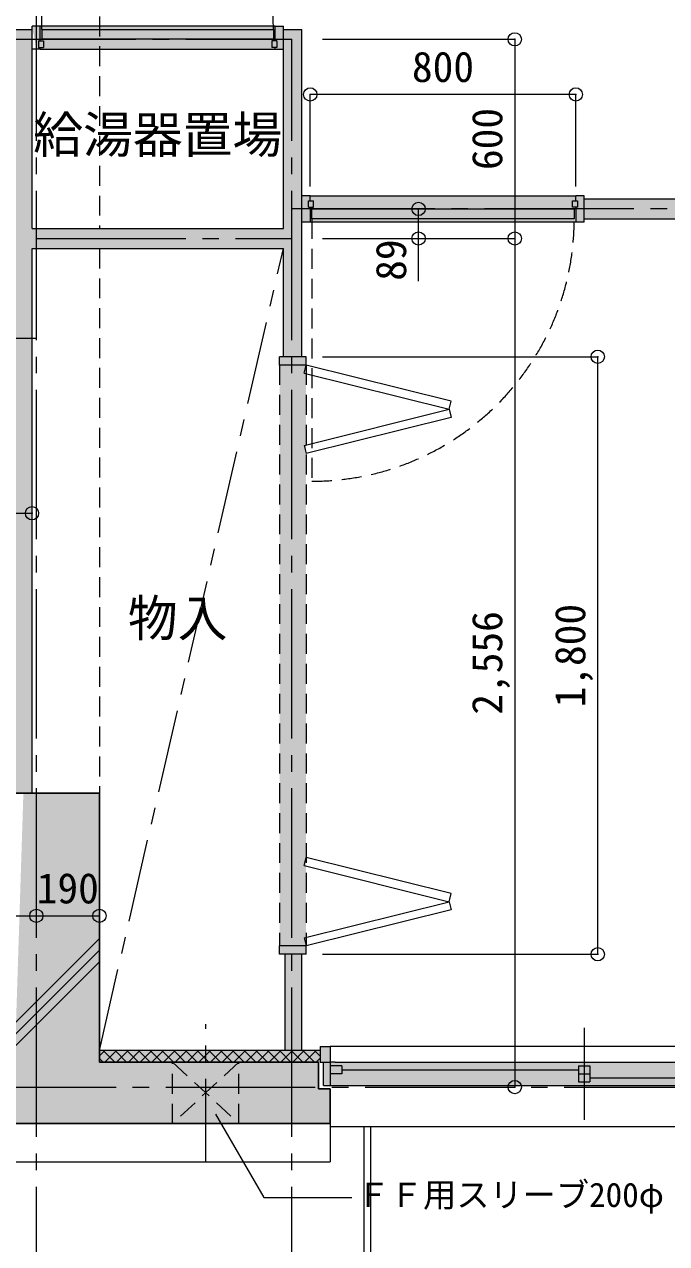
# Model space of a CAD drawing. Units: millimetres at full size, sheet at 1:50. Extents: x -9674 to 9699, y -6794 to 6791.
# Drawn here: x 1882 to 3816, y -3380 to 293 of the extents above; entities that cross this region are included whole.
import ezdxf
from ezdxf.enums import TextEntityAlignment as Align

# ---------------------------------------------------------------- set-up
doc = ezdxf.new("R2010")
doc.units = ezdxf.units.MM
doc.header["$LTSCALE"] = 50
doc.header["$PDMODE"] = 32
doc.header["$PDSIZE"] = 40
for name, pattern in [('CHAIN1', [8, 5, -1, 1, -1]), ('CHAIN2', [12, 9, -1, 1, -1]), ('DASHED1', [1.8, 1.2, -0.6])]:
    doc.linetypes.add(name, pattern=pattern)
for name, color, linetype, lineweight in [('1-0_芯', 7, 'CHAIN2', 9), ('1-1_躯体', 2, 'Continuous', 25), ('1-2_間仕切', 3, 'Continuous', 18), ('1-3_建具', 3, 'Continuous', 18), ('1-6_ﾊﾞﾙｺﾆｰ・階段', 7, 'Continuous', 9), ('1-7_その他', 7, 'DASHED1', 9), ('1-8_ハッチ', 4, 'Continuous', 9), ('1-A_文字', 7, 'Continuous', 9), ('1-B_寸法', 7, 'Continuous', 9), ('1-C_梁', 7, 'DASHED1', 9)]:
    doc.layers.add(name, color=color, linetype=linetype, lineweight=lineweight)
for name, color, linetype in [('4-0', 1, 'Continuous'), ('4-1', 2, 'Continuous'), ('4-2', 4, 'Continuous'), ('4-F', 4, 'Continuous')]:
    doc.layers.add(name, color=color, linetype=linetype)
doc.styles.add('ＭＳ ゴシック', font='')
doc.styles.get('ＭＳ ゴシック').set_extended_font_data('MS Gothic')

msp = doc.modelspace()

# ---------------------------------------------------------------- linework, layer by layer
at = {"layer": '1-0_芯'}
for p, q in [((1917.5, -3658.14), (1917.5, 5061.86)), ((-3032.5, 247.86), (2687.5, 247.86)), ((2687.5, -3658.14), (2687.5, 247.86)), ((8517.5, -263.14), (2687.5, -263.14)), ((1917.5, -352.14), (2687.5, -352.14)), ((957.5, -652.14), (1917.5, -652.14)), ((-8492.5, -2908.14), (8517.5, -2908.14))]:
    msp.add_line(p, q, dxfattribs=at)
at = {"layer": '1-1_躯体'}
for p, q in [((1852.5, -2023.14), (2107.5, -2023.14)), ((2107.5, -2833.14), (2107.5, -2023.14)), ((2767.5, -2833.14), (2107.5, -2833.14)), ((2767.5, -2913.14), (2767.5, -2833.14)), ((2767.5, -2913.14), (2802.5, -2913.14)), ((2802.5, -2913.14), (2802.5, -3018.14)), ((22.5, -3018.14), (2802.5, -3018.14))]:
    msp.add_line(p, q, dxfattribs=at)
at = {"layer": '1-2_間仕切'}
for p, q in [((1852.5, 277.86), (1904.5, 277.86)), ((1904.5, -322.14), (1904.5, 277.86)), ((2661.5, 277.86), (2717.5, 277.86)), ((2661.5, -322.14), (2661.5, 277.86)), ((2717.5, -708.14), (2717.5, 277.86)), ((5552.5, -233.14), (3567.5, -233.14)), ((1904.5, -322.14), (2661.5, -322.14)), ((5552.5, -294.14), (3567.5, -294.14)), ((1904.5, -2023.14), (1904.5, -382.14)), ((1904.5, -382.14), (2661.5, -382.14)), ((2661.5, -708.14), (2661.5, -382.14)), ((2666.5, -2798.14), (2666.5, -2508.14)), ((2717.5, -2798.14), (2717.5, -2508.14))]:
    msp.add_line(p, q, dxfattribs=at)
at = {"layer": '1-3_建具', "color": 7, "linetype": 'DASHED1', "lineweight": 9}
for p, q in [((1934.5, 277.86), (1934.5, 974.86)), ((2747.5, -293.14), (2747.5, -1083.14)), ((2650, -733.14), (2650, -2483.14)), ((2730, -733.14), (2730, -2483.14))]:
    msp.add_line(p, q, dxfattribs=at)
at = {"layer": '1-3_建具'}
for p, q in [((1929.5, 287.86), (1904.5, 287.86)), ((1929.5, 242.86), (1929.5, 287.86)), ((1934.5, 277.86), (1934.5, 247.86)), ((1934.5, 277.86), (2631.5, 277.86)), ((2631.5, 277.86), (2631.5, 247.86)), ((2636.5, 287.86), (2661.5, 287.86)), ((2636.5, 242.86), (2636.5, 287.86)), ((2661.5, 277.86), (2661.5, 287.86)), ((1924.5, 242.86), (1924.5, 222.86)), ((1924.5, 242.86), (1939.5, 242.86)), ((1924.5, 222.86), (1939.5, 222.86)), ((1929.5, 217.86), (1929.5, 222.86)), ((2631.5, 247.86), (1934.5, 247.86)), ((1939.5, 242.86), (1939.5, 222.86)), ((2626.5, 242.86), (2626.5, 222.86)), ((2641.5, 242.86), (2626.5, 242.86)), ((2641.5, 222.86), (2626.5, 222.86)), ((2636.5, 217.86), (2636.5, 222.86)), ((2641.5, 242.86), (2641.5, 222.86)), ((2636.5, 217.86), (2661.5, 217.86)), ((2742.5, -223.14), (2717.5, -223.14)), ((2737.5, -238.14), (2752.5, -238.14)), ((2737.5, -258.14), (2737.5, -238.14)), ((2742.5, -238.14), (2742.5, -223.14)), ((2752.5, -258.14), (2752.5, -238.14)), ((3532.5, -238.14), (3547.5, -238.14)), ((3532.5, -258.14), (3532.5, -238.14)), ((3567.5, -223.14), (3542.5, -223.14)), ((3542.5, -238.14), (3542.5, -223.14)), ((3547.5, -238.14), (3547.5, -258.14)), ((3567.5, -303.14), (3567.5, -223.14)), ((2737.5, -258.14), (2752.5, -258.14)), ((2742.5, -258.14), (2742.5, -303.14)), ((2747.5, -293.14), (2747.5, -263.14)), ((2747.5, -263.14), (3537.5, -263.14)), ((3537.5, -293.14), (2747.5, -293.14)), ((3547.5, -258.14), (3532.5, -258.14)), ((3537.5, -263.14), (3537.5, -293.14)), ((3542.5, -258.14), (3542.5, -303.14)), ((3567.5, -303.14), (3542.5, -303.14)), ((2772.5, -2786.14), (2772.5, -2787.18)), ((2772.5, -2786.14), (2802.5, -2786.14)), ((2772.5, -2786.14), (2772.5, -2833.14)), ((2802.5, -2786.14), (2802.5, -2833.14)), ((2772.5, -2833.14), (2802.5, -2833.14)), ((2837.5, -2844.14), (2802.5, -2844.14)), ((2837.5, -2844.14), (2837.5, -2868.14)), ((2837.5, -2856.14), (3550, -2856.14)), ((3550, -2844.14), (3585, -2844.14)), ((3550, -2844.14), (3550, -2892.14)), ((3585, -2844.14), (3585, -2892.14)), ((2837.5, -2868.14), (2802.5, -2868.14)), ((3550, -2868.14), (3585, -2868.14)), ((3550, -2892.14), (3585, -2892.14)), ((3585, -2880.14), (4297.5, -2880.14))]:
    msp.add_line(p, q, dxfattribs=at)
at = {"layer": '1-3_建具', "color": 7, "lineweight": 9}
for p, q in [((2636.5, 287.86), (1929.5, 287.86)), ((1929.5, 217.86), (2636.5, 217.86)), ((2742.5, -223.14), (3542.5, -223.14)), ((3542.5, -303.14), (2742.5, -303.14)), ((2730, -708.14), (2650, -708.14)), ((2723.94, -757.4), (2730, -733.14)), ((2730, -733.14), (2730, -708.14)), ((3166.56, -842.29), (2730, -733.14)), ((2723.94, -757.4), (3160.5, -866.54)), ((3160.5, -866.54), (3166.56, -842.29)), ((2723.94, -975.68), (3160.5, -866.54)), ((3160.5, -866.54), (3166.56, -890.79)), ((3166.56, -890.79), (2730, -999.93)), ((2723.94, -975.68), (2730, -999.93)), ((2723.94, -2240.61), (2730, -2216.36)), ((3166.56, -2325.5), (2730, -2216.36)), ((2723.94, -2240.61), (3160.5, -2349.75)), ((2723.94, -2458.89), (3160.5, -2349.75)), ((3160.5, -2349.75), (3166.56, -2325.5)), ((3160.5, -2349.75), (3166.56, -2374)), ((3166.56, -2374), (2730, -2483.14)), ((2723.94, -2458.89), (2730, -2483.14)), ((2730, -2483.14), (2650, -2483.14)), ((2650, -2508.14), (2650, -2483.14)), ((2730, -2508.14), (2730, -2483.14)), ((2730, -2508.14), (2650, -2508.14)), ((3567.5, -2729.67), (3567.5, -3006.62)), ((4332.5, -2786.14), (2802.5, -2786.14)), ((2782.5, -2903.14), (2782.5, -2833.14)), ((2802.5, -2833.14), (2802.5, -2903.14)), ((2817.5, -2833.14), (2802.5, -2833.14)), ((2817.5, -2833.14), (4317.5, -2833.14)), ((2782.5, -2903.14), (2817.5, -2903.14)), ((2817.5, -2903.14), (4317.5, -2903.14)), ((4332.5, -3028.14), (2802.5, -3028.14))]:
    msp.add_line(p, q, dxfattribs=at)
at = {"layer": '1-3_建具'}
for points in [[(1929.5, 217.86), (1904.5, 217.86), (1904.5, 287.86)], [(2742.5, -303.14), (2717.5, -303.14), (2717.5, -223.14)]]:
    msp.add_lwpolyline(points, dxfattribs=at)
at = {"layer": '1-3_建具', "color": 7, "lineweight": 9}
msp.add_lwpolyline([(2730, -733.14), (2650, -733.14), (2650, -708.14)], dxfattribs=at)
at = {"layer": '1-3_建具', "color": 7, "linetype": 'DASHED1', "lineweight": 9}
for centre, radius, start, end in [((1934.5, 277.86), 697, 0, 90), ((2747.5, -293.14), 790, 270, 360)]:
    msp.add_arc(centre, radius, start, end, dxfattribs=at)
at = {"layer": '1-6_ﾊﾞﾙｺﾆｰ・階段'}
for p, q in [((2802.5, -3018.14), (2802.5, -3133.14)), ((2903.5, -3028.14), (2903.5, -5703.77)), ((2923.5, -3028.14), (2923.5, -5703.77)), ((22.5, -3133.14), (2802.5, -3133.14))]:
    msp.add_line(p, q, dxfattribs=at)
at = {"layer": '1-7_その他', "color": 4, "linetype": 'CHAIN1'}
msp.add_line((2107.5, -2798.14), (2661.5, -382.14), dxfattribs=at)
at = {"layer": '1-7_その他', "linetype": 'CHAIN1'}
msp.add_line((2427.5, -3133.14), (2427.5, -2718.14), dxfattribs=at)
at = {"layer": '1-7_その他'}
for p, q in [((2327.5, -2833.14), (2527.5, -3018.14)), ((2527.5, -2833.14), (2327.5, -3018.14)), ((2327.5, -3018.14), (2327.5, -2833.14)), ((2527.5, -3018.14), (2527.5, -2833.14))]:
    msp.add_line(p, q, dxfattribs=at)
at = {"layer": '1-8_ハッチ'}
for p, q in [((1852.5, -2715.63), (2107.5, -2460.63)), ((1852.5, -2750.99), (2107.5, -2495.99)), ((1852.5, -2786.34), (2107.5, -2531.34)), ((2772.5, -2798.14), (2107.5, -2798.14)), ((2107.5, -2814.19), (2123.54, -2798.14)), ((2107.5, -2821.9), (2118.74, -2833.14)), ((2119.1, -2798.14), (2154.1, -2833.14)), ((2123.9, -2833.14), (2158.9, -2798.14)), ((2154.45, -2798.14), (2189.45, -2833.14)), ((2159.25, -2833.14), (2194.25, -2798.14)), ((2189.81, -2798.14), (2224.81, -2833.14)), ((2194.61, -2833.14), (2229.61, -2798.14)), ((2225.17, -2798.14), (2260.17, -2833.14)), ((2229.96, -2833.14), (2264.96, -2798.14)), ((2260.52, -2798.14), (2295.52, -2833.14)), ((2265.32, -2833.14), (2300.32, -2798.14)), ((2295.88, -2798.14), (2330.88, -2833.14)), ((2300.67, -2833.14), (2335.67, -2798.14)), ((2331.23, -2798.14), (2366.23, -2833.14)), ((2336.03, -2833.14), (2371.03, -2798.14)), ((2366.59, -2798.14), (2401.59, -2833.14)), ((2371.38, -2833.14), (2406.38, -2798.14)), ((2401.94, -2798.14), (2436.94, -2833.14)), ((2406.74, -2833.14), (2441.74, -2798.14)), ((2437.3, -2798.14), (2472.3, -2833.14)), ((2442.1, -2833.14), (2477.1, -2798.14)), ((2472.65, -2798.14), (2507.65, -2833.14)), ((2477.45, -2833.14), (2512.45, -2798.14)), ((2508.01, -2798.14), (2543.01, -2833.14)), ((2512.81, -2833.14), (2547.81, -2798.14)), ((2543.36, -2798.14), (2578.36, -2833.14)), ((2548.16, -2833.14), (2583.16, -2798.14)), ((2578.72, -2798.14), (2613.72, -2833.14)), ((2583.52, -2833.14), (2618.52, -2798.14)), ((2614.07, -2798.14), (2649.07, -2833.14)), ((2618.87, -2833.14), (2653.87, -2798.14)), ((2649.43, -2798.14), (2684.43, -2833.14)), ((2654.23, -2833.14), (2689.23, -2798.14)), ((2684.78, -2798.14), (2719.78, -2833.14)), ((2689.58, -2833.14), (2724.58, -2798.14)), ((2720.14, -2798.14), (2755.14, -2833.14)), ((2724.94, -2833.14), (2759.94, -2798.14)), ((2755.5, -2798.14), (2772.5, -2815.15)), ((2760.29, -2833.14), (2772.5, -2820.94))]:
    msp.add_line(p, q, dxfattribs=at)
at = {"layer": '1-A_文字'}
msp.add_lwpolyline([(2456.99, -2989.52), (2602.3, -3241.2), (2868.2, -3241.2)], dxfattribs=at)
at = {"layer": '1-B_寸法'}
for p, q in [((2779.14, 247.86), (3358.33, 247.86)), ((3358.33, 247.86), (3358.33, -352.14)), ((2742.5, -195.63), (2742.5, 81.86)), ((3068.74, -480.6), (3068.74, -263.14)), ((2779.14, -352.14), (3358.33, -352.14)), ((3358.33, -352.14), (3358.33, -2908.14)), ((2779.14, -708.14), (3608.33, -708.14)), ((1444.5, -1179.71), (1904.5, -1179.71)), ((1714.01, -2392.36), (1917.5, -2392.36)), ((1917.5, -2392.36), (2107.5, -2392.36))]:
    msp.add_line(p, q, dxfattribs=at)
for points in [[(3542.5, -195.63), (3542.5, 81.86), (2742.5, 81.86)], [(2779.14, -2508.14), (3608.33, -2508.14), (3608.33, -708.14)]]:
    msp.add_lwpolyline(points, dxfattribs=at)
at = {"layer": '1-B_寸法', "color": 3}
for p in [(3358.33, 247.86), (2742.5, 81.86), (3542.5, 81.86), (3068.74, -263.14), (3068.74, -352.14), (3358.33, -352.14), (3608.33, -708.14), (1904.5, -1179.71), (1917.5, -2392.36), (2107.5, -2392.36), (3608.33, -2508.14), (3358.33, -2908.14)]:
    msp.add_point(p, dxfattribs=at)
at = {"layer": '1-C_梁'}
for p, q in [((2107.5, 1126.86), (2107.5, -322.14)), ((2107.5, -382.14), (2107.5, -2023.14))]:
    msp.add_line(p, q, dxfattribs=at)
at = {"layer": '4-0'}
for points in [[(1852.5, -2833.14), (2107.5, -2833.14), (1878.5, -2023.14), (2107.5, -2023.14)], [(2767.5, -2913.14), (2767.5, -2833.14), (57.5, -2833.14)], [(2767.5, -2913.14), (57.5, -2833.14), (57.5, -2913.14)], [(2767.5, -2913.14), (22.5, -3018.14), (2802.5, -3018.14)], [(57.5, -2968.14), (22.5, -3018.14), (2767.5, -2913.14)], [(2767.5, -2913.14), (57.5, -2913.14), (57.5, -2968.14)], [(2802.5, -3018.14), (2802.5, -2913.14), (2767.5, -2913.14)]]:
    msp.add_solid(points, dxfattribs=at)
at = {"layer": '4-1'}
msp.add_solid([(2782.5, -2833.14), (2782.5, -2903.14), (4352.5, -2833.14), (4352.5, -2903.14)], dxfattribs=at)
at = {"layer": '4-2'}
for points in [[(1852.5, 277.86), (1904.5, 277.86), (1852.5, -2023.14), (1904.5, -2023.14)], [(1917.5, 217.86), (1904.5, 287.86), (2661.5, 217.86), (2661.5, 287.86)], [(2661.5, 277.86), (2717.5, 277.86), (2661.5, -708.14), (2717.5, -708.14)], [(2717.5, -303.14), (2717.5, -223.14), (3567.5, -303.14), (3567.5, -223.14)], [(3567.5, -294.14), (3567.5, -233.14), (5552.5, -294.14), (5552.5, -233.14)], [(1904.5, -382.14), (1904.5, -322.14), (2661.5, -382.14), (2661.5, -322.14)], [(2717.5, -2508.14), (2730, -708.14), (2650, -708.14)], [(2717.5, -2508.14), (2650, -708.14), (2650, -2508.14)], [(2717.5, -2508.14), (2730, -2508.14), (2730, -708.14)], [(2666.5, -2798.14), (2717.5, -2798.14), (2717.5, -2508.14)], [(2717.5, -2508.14), (2666.5, -2508.14), (2666.5, -2798.14)]]:
    msp.add_solid(points, dxfattribs=at)
at = {"layer": '4-F'}
for points in [[(2772.5, -2786.14), (2802.5, -2786.14), (2772.5, -2833.14), (2802.5, -2833.14)], [(2107.5, -2798.14), (2107.5, -2833.14), (2772.5, -2798.14), (2772.5, -2833.14)]]:
    msp.add_solid(points, dxfattribs=at)

# ---------------------------------------------------------------- texts
at = {"layer": '1-A_文字', "style": 'ＭＳ ゴシック'}
for s, height, p in [('給湯器置場', 110, (1908, -127.14)), ('物入', 110, (2193.09, -1583.79)), ('ＦＦ用スリーブ200φ', 73.31, (2882.31, -3291.26))]:
    msp.add_text(s, height=height, dxfattribs=at).set_placement(p, align=Align.BOTTOM_LEFT)
at = {"layer": '1-B_寸法', "style": 'ＭＳ ゴシック'}
for s, p in [('800', (3048.75, 91.86)), ('190', (1918.75, -2382.36))]:
    msp.add_text(s, height=91.64, dxfattribs=at).set_placement(p, align=Align.BOTTOM_LEFT)
for s, p in [('600', (3348.33, -145.89)), ('89', (3058.74, -479.44)), ('1,800', (3598.33, -1764.39)), ('2,556', (3348.33, -1786.39))]:
    msp.add_text(s, height=91.64, rotation=90, dxfattribs=at).set_placement(p, align=Align.BOTTOM_LEFT)

doc.saveas('drawing.dxf')
